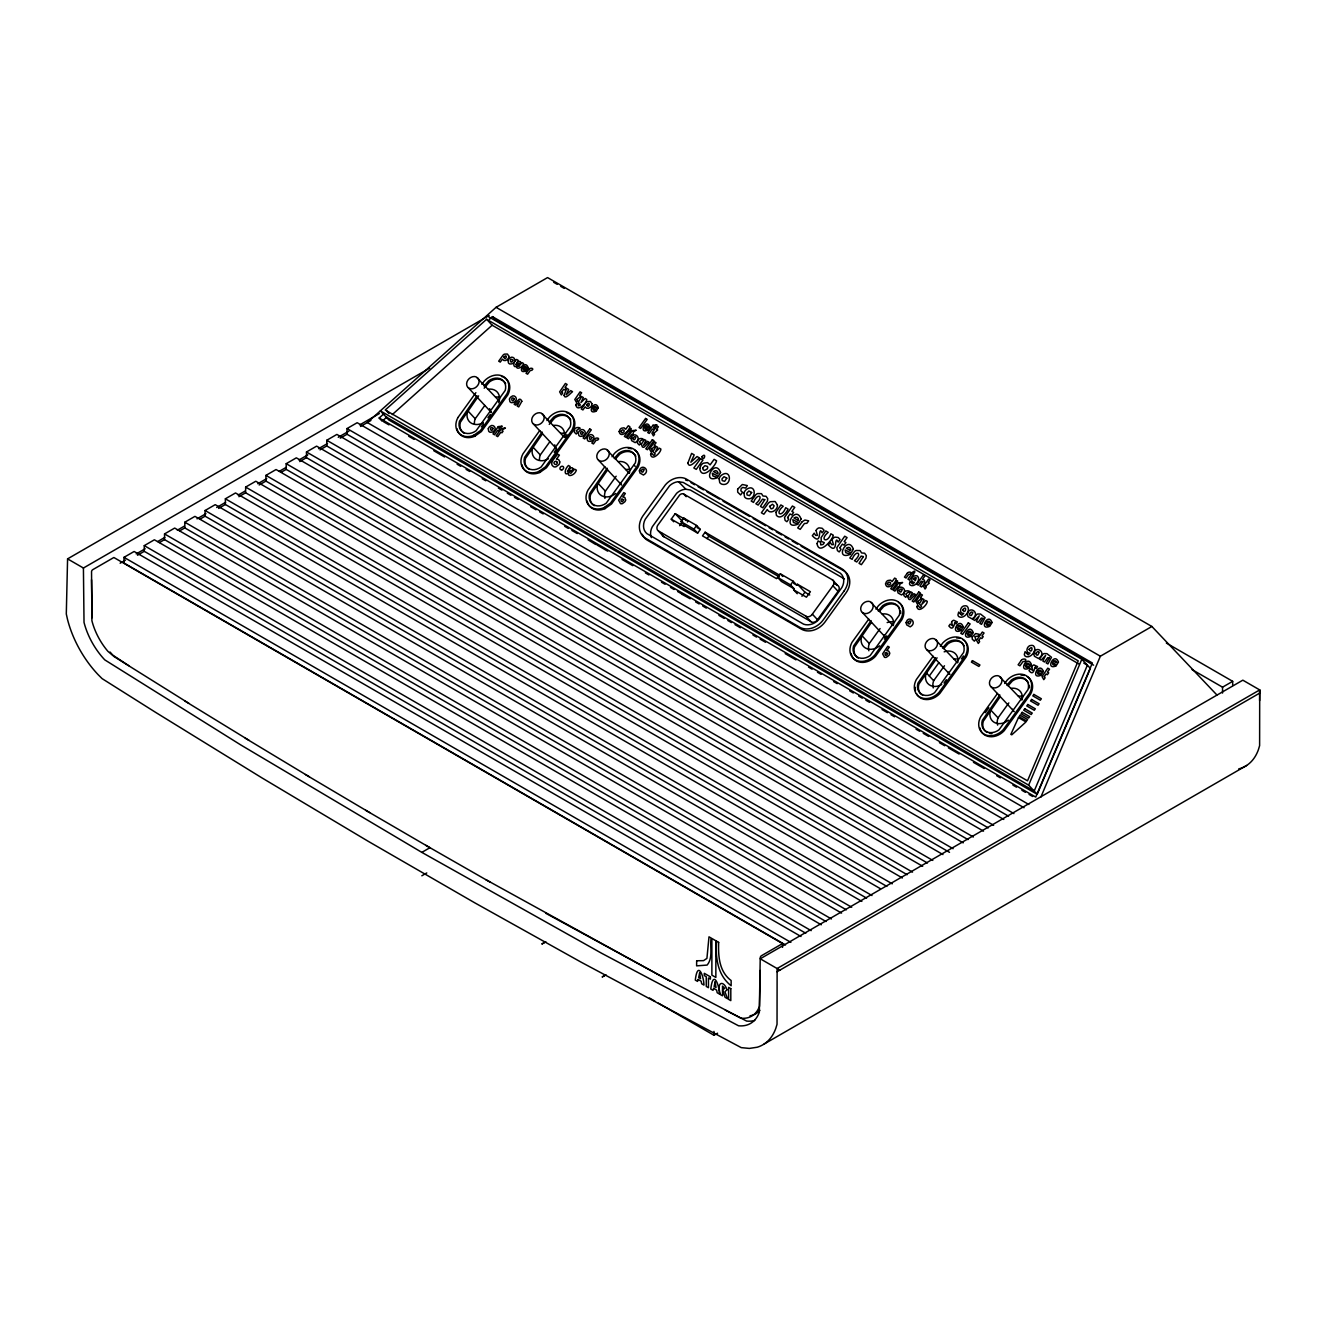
<?xml version="1.0" encoding="UTF-8"?>
<svg xmlns="http://www.w3.org/2000/svg" width="1326" height="1326" viewBox="0 0 1326 1326"><rect width="100%" height="100%" fill="white"/><g stroke="black" fill="none" stroke-linecap="round" stroke-linejoin="round"><path stroke-width="1.5" d="M1259.617 700.642L1259.7 689.918L1242.827 680.172L760.246 958.781L779.887 970.135M760.229 970.483L759.533 1006.169A46.46 26.818 60 0 1 741.019 1018.202L725.239 1010.08M489.161 315.472L67.576 558.876L66.3 613.971L67.51 619.408A76.875 44.388 60 0 0 98.141 674.669L102.102 678.63L155.341 712.195L261.835 777.815L368.379 841.397L474.94 902.923L581.484 962.361L741.217 1047.623L749.356 1048.418L757.146 1047.242A76.875 44.388 60 0 0 775.809 1028.346L777.036 1024.285L777.119 968.527L1259.7 689.918L1259.617 745.66L1258.391 749.72A76.875 44.388 60 0 1 1239.727 768.632L1238.782 768.831M1259.7 689.918L1259.617 693.15L777.036 971.776M625.607 499.985L624.944 497.731A3.845 3.083 -43 0 0 622.806 496.985L625.342 493.487L623.784 492.592L618.629 500.184L620.518 503.631A3.497 2.818 -43 0 0 622.491 503.582L624.894 501.725A3.481 2.801 -43 0 0 625.607 499.985M614.22 458.465L618.761 453.277A12.68 10.194 -43 0 1 631.607 451.752A12.68 10.194 -43 0 1 635.353 462.857L606.247 503.167A12.68 10.194 -43 0 1 593.402 504.692A12.68 10.194 -43 0 1 589.656 493.587L607.175 468.227M1081.834 659.254L1090.386 668.403L1037.197 794.307L1028.645 785.158L1081.834 659.254L486.741 315.671M1040.827 797.175L1100.365 656.221L1151.88 626.485L1216.887 694.957M832.894 585.777L833.408 584.965A4.691 3.763 -43 0 0 832.894 580.125L683.338 493.836A3.845 3.1 -43 0 0 679.674 494.963L657.563 525.527A5.287 4.26 -43 0 0 658.127 530.814L806.589 616.54A4.74 3.812 -43 0 0 811.777 614.949L832.894 585.777L838.082 591.346L816.949 620.502A4.74 3.812 -43 0 1 811.777 622.093L663.315 536.367A5.287 4.26 -43 0 1 662.105 533.433M838.082 591.346L838.596 590.518A4.691 3.763 -43 0 0 838.082 585.694L833.855 583.158M457.901 417.591L475.885 392.678M481.868 384.374L484.272 381.043A16.127 12.962 -43 0 1 503.449 376.584A16.127 12.962 -43 0 1 506.797 394.054L480.426 430.602L473.813 435.276A16.111 12.962 -43 0 1 458.68 432.972A16.111 12.962 -43 0 1 457.901 417.591M477.029 395.828L459.509 421.187A12.68 10.194 -43 0 0 463.255 432.293A12.68 10.194 -43 0 0 476.1 430.768L505.189 390.457A12.68 10.194 -43 0 0 501.46 379.352A12.68 10.194 -43 0 0 488.598 380.877L484.073 386.065M478.62 395.894L460.437 422.182A12.68 10.194 -43 0 0 464.133 433.254M484.172 388.186L489.526 381.855A12.68 10.194 -43 0 1 505.654 383.811M474.393 423.674A13.161 10.575 -43 0 1 475.222 418.751L484.802 405.458M481.321 426.889L483.426 423.972M487.935 417.74L490.322 414.408M539.765 430.536L522.974 453.79A16.111 12.962 -43 0 0 523.753 469.172A16.111 12.962 -43 0 0 538.886 471.476L545.516 466.802L571.887 430.254A16.127 12.962 -43 0 0 568.523 412.784A16.127 12.962 -43 0 0 549.345 417.242L546.942 420.574M542.102 432.027L524.582 457.387A12.68 10.194 -43 0 0 528.328 468.492A12.68 10.194 -43 0 0 541.174 466.967L570.279 426.657A12.68 10.194 -43 0 0 566.534 415.552A12.68 10.194 -43 0 0 553.688 417.077L549.146 422.265M542.5 433.751L525.51 458.382A12.68 10.194 -43 0 0 529.207 469.454M549.246 424.386L554.6 418.071A12.68 10.194 -43 0 1 570.727 420.01M539.467 459.873A13.161 10.575 -43 0 1 540.295 454.951L549.876 441.674M554.202 452.282L556.605 448.95M564.843 437.53L566.964 434.613M604.838 466.735L588.048 489.99A16.111 12.962 -43 0 0 588.827 505.372A16.111 12.962 -43 0 0 603.96 507.676L610.59 503.002L636.961 466.454A16.127 12.962 -43 0 0 633.596 449A16.127 12.962 -43 0 0 614.419 453.459L612.032 456.774M607.573 469.951L590.584 494.581A12.68 10.194 -43 0 0 594.28 505.67M615.38 459.127L619.673 454.271A12.68 10.194 -43 0 1 635.8 456.21M604.921 498.394A13.161 10.575 -43 0 1 605.369 491.15L616.159 476.216M673.707 521.781L671.254 519.146L675.199 513.659L686.47 520.173M681.1 521.698L683.735 518.052L696.614 525.477L700.294 529.439L697.658 533.102L684.78 525.66L681.1 521.698L693.962 529.14L697.658 533.102M679.625 525.693L682.592 521.582L675.199 513.659M684.78 525.66L684.133 526.571L671.254 519.146M687.432 522.013L688.078 521.101M693.962 529.14L696.614 525.477M779.158 574.97L705.134 532.223L702.498 535.886L776.522 578.633L780.301 573.81L793.18 581.236L796.86 585.197L797.523 584.285L810.401 591.711L806.44 597.197L793.578 589.755L794.224 588.843L790.545 584.899L777.666 577.456L781.362 581.418L794.224 588.843M707.056 538.621L708.813 536.185L705.134 532.223M790.545 584.899L793.18 581.236M801.948 596.302L804.915 592.192L797.523 584.285M868.762 619.109L851.972 642.364A16.127 12.962 -43 0 0 855.336 659.834A16.127 12.962 -43 0 0 874.514 655.375L900.884 618.844A16.127 12.962 -43 0 0 897.52 601.374A16.127 12.962 -43 0 0 878.342 605.833L875.956 609.148M871.099 620.618L853.579 645.977A12.68 10.194 -43 0 0 857.325 657.066A12.68 10.194 -43 0 0 870.171 655.558L899.277 615.231A12.68 10.194 -43 0 0 895.531 604.126A12.68 10.194 -43 0 0 882.685 605.65L878.143 610.855M871.497 622.325L854.508 646.955A12.68 10.194 -43 0 0 858.204 658.044M879.304 611.501L883.613 606.645A12.68 10.194 -43 0 1 899.741 608.584M868.862 650.768A13.161 10.575 -43 0 1 869.292 643.541L880.083 628.59M884.409 639.198L886.812 635.867M933.139 656.287L916.349 679.542A16.127 12.962 -43 0 0 919.714 696.995A16.127 12.962 -43 0 0 938.891 692.537L965.262 656.005A16.127 12.962 -43 0 0 961.897 638.535A16.127 12.962 -43 0 0 942.72 642.994L940.333 646.326M935.476 657.779L917.957 683.139A12.68 10.194 -43 0 0 921.703 694.244A12.68 10.194 -43 0 0 934.548 692.719L963.654 652.409A12.68 10.194 -43 0 0 959.908 641.303A12.68 10.194 -43 0 0 947.062 642.828L942.521 648.016M937.068 657.829L918.885 684.133A12.68 10.194 -43 0 0 922.581 695.205M943.681 648.679L947.991 643.806A12.68 10.194 -43 0 1 964.118 645.762M929.294 675.995L938.874 662.718M933.239 687.945A13.161 10.575 -43 0 1 933.67 680.702L944.46 665.751M943.996 683.006L946.383 679.691M961.383 658.889L963.505 655.972M997.517 693.448L980.743 716.703A16.127 12.962 -43 0 0 984.091 734.173A16.127 12.962 -43 0 0 1003.268 729.714L1029.639 693.166A16.127 12.962 -43 0 0 1026.291 675.713A16.127 12.962 -43 0 0 1007.114 680.172L1004.71 683.487M985.251 712.708L988.848 707.736M999.854 694.94L982.334 720.316A12.68 10.194 -43 0 0 986.08 731.405A12.68 10.194 -43 0 0 998.942 729.88L1028.031 689.57A12.68 10.194 -43 0 0 1024.285 678.464A12.68 10.194 -43 0 0 1011.44 679.989L1006.898 685.194M1000.252 696.664L983.262 721.294A12.68 10.194 -43 0 0 986.958 732.383M1008.058 685.84L1012.368 680.984A12.68 10.194 -43 0 1 1028.495 682.923M997.616 725.107A13.161 10.575 -43 0 1 998.047 717.863L1008.837 702.929M1151.88 626.485L547.572 277.582L496.073 307.317L367.302 422.546L1028.827 804.484M486.609 319.284L385.236 409.999L1027.517 780.832L1078.22 660.845L486.609 319.284L492.145 325.218L1078.867 663.961M386.761 417.11L382.17 421.22L379.17 418.005L383.761 413.894M489.393 319.367L492.46 316.632L1092.375 663L1035.739 797.075L379.17 418.005M392.314 414.557L492.145 325.218M457.006 428.646A16.111 12.962 -43 0 0 474.725 436.271L481.355 431.58L507.725 395.049A16.127 12.962 -43 0 0 501.443 376.402M522.079 464.846A16.111 12.962 -43 0 0 539.798 472.47L546.428 467.78L572.799 431.248A16.127 12.962 -43 0 0 566.517 412.601M587.169 501.046A16.111 12.962 -43 0 0 604.888 508.67L611.501 503.996L637.872 467.448A16.127 12.962 -43 0 0 634.574 450.011M67.576 558.876L83.422 568.025L429.657 368.131M785.506 944.957L123.981 563.036L123.981 557.334L134.125 551.483L801.02 936.504M805.777 933.239L144.269 551.318L144.269 545.632L154.396 539.781L821.291 924.802M826.048 921.537L164.54 539.616L164.54 533.93L174.684 528.063L841.579 913.1M846.336 909.835L184.811 527.914L184.811 522.212L194.955 516.361L861.85 901.398M866.607 898.116L205.099 516.195L205.099 510.51L215.226 504.659L880.331 888.652M886.879 886.414L225.37 504.493L225.37 498.808L235.514 492.957L902.393 877.978M907.166 874.712L245.641 492.791L245.641 487.09L255.785 481.239L922.681 866.276M927.438 863.011L265.929 481.089L265.929 475.388L276.057 469.537L942.952 854.557M949.515 852.336L286.201 469.371L286.201 463.686L296.344 457.835L963.223 842.855M967.997 839.59L306.472 457.669L306.472 451.984L316.616 446.133L983.511 831.153M988.268 827.888L326.76 445.967L326.76 440.265L336.887 434.414L1003.782 819.451M1008.539 816.17L347.031 434.248L347.031 428.563L357.175 422.712L1024.053 807.733M120.136 563.219L125.506 560.119M136.23 553.937L145.164 548.765M157.678 541.538L164.822 537.411M177.336 530.185L184.496 526.057M197.01 518.831L205.944 513.676M216.668 507.477L225.619 502.322M238.133 495.095L245.277 490.968M257.791 483.741L266.725 478.587M279.239 471.36L286.399 467.233M298.914 460.006L307.847 454.851M318.571 448.652L327.522 443.497M338.246 437.298L348.97 431.099M359.694 424.917L379.369 413.563M137.506 555.229L144.269 551.318M159.468 542.549L164.54 539.616M179.756 530.831L184.811 527.914M200.027 519.129L205.099 516.195M218.608 508.405L225.37 504.493M238.895 496.686L245.641 492.791M259.167 484.985L265.929 481.089M281.129 472.305L286.201 469.371M299.726 461.564L306.472 457.669M319.997 449.862L326.76 445.967M340.268 438.16L347.031 434.248M360.556 426.458L370.899 420.475M83.422 568.025L84.019 622.375A52.211 30.133 60 0 0 104.804 659.9L241.05 745.113L421.834 852.386L429.939 847.695L365.661 810.269M421.834 875.79L426.773 872.939M1192.057 669.597L1222.539 687.183L1232.683 681.332L1232.683 685.426M782.539 947.361L782.539 943.565L761.422 955.748A1.691 0.978 -60 0 0 760.229 957.82L759.317 1012.252A52.211 30.133 60 0 1 738.516 1025.777L601.59 953.245L421.834 852.386M658.458 1003.202L713.968 1035.258L717.565 1033.186M763.991 1044.109L1246.589 765.5M678.547 481.736L683.271 482.465L840.402 573.263A13.807 11.105 -43 0 1 841.894 587.517L818.788 619.54A13.857 11.138 -43 0 1 803.639 624.181L646.79 533.582A14.42 11.586 -43 0 1 645.281 519.212L669.58 485.78A12.978 10.442 -43 0 1 677.188 481.868L678.547 481.736L685.84 489.228L690.299 490.007L844.364 578.882M685.84 489.228L684.233 489.41A12.978 10.442 -43 0 0 676.608 493.322L652.309 526.754A14.42 11.586 -43 0 0 651.348 537.61M669.597 980.875L485.78 879.619M545.666 913.216L665.403 978.455L746.621 1021.086A52.211 30.133 60 0 0 754.743 1020.423M629.237 473.266L606.247 449.265A6.829 5.486 -43 0 0 598.142 452.348A6.829 5.486 -43 0 0 598.507 460.188L621.579 484.935A6.829 5.486 -43 0 1 620.021 482.531M564.163 437.066L541.174 413.066A6.829 5.486 -43 0 0 533.069 416.149A6.829 5.486 -43 0 0 533.417 423.988L556.489 448.718A6.829 5.486 -43 0 1 554.765 444.807M499.09 400.866L476.1 376.866A6.829 5.486 -43 0 0 467.995 379.949A6.829 5.486 -43 0 0 468.343 387.789L491.416 412.519A6.829 5.486 -43 0 1 489.692 408.607M893.16 625.64L870.171 601.639A6.829 5.486 -43 0 0 862.066 604.722A6.829 5.486 -43 0 0 862.43 612.562L885.503 637.309A6.829 5.486 -43 0 1 883.945 634.905M957.538 662.818L934.548 638.817A6.829 5.486 -43 0 0 926.443 641.9A6.829 5.486 -43 0 0 926.808 649.723L949.88 674.47A6.829 5.486 -43 0 1 948.322 672.067M1021.915 699.979L998.942 675.978A6.829 5.486 -43 0 0 990.82 679.061A6.829 5.486 -43 0 0 991.185 686.901L1014.257 711.648M598.507 460.188L599.766 460.901A6.829 5.486 -43 0 0 607.872 457.818A6.829 5.486 -43 0 0 607.523 449.978M533.417 423.988L534.693 424.701A6.829 5.486 -43 0 0 542.798 421.618A6.829 5.486 -43 0 0 542.45 413.778M468.343 387.789L469.619 388.501A6.829 5.486 -43 0 0 477.725 385.418A6.829 5.486 -43 0 0 477.377 377.579M862.43 612.562L863.69 613.275A6.829 5.486 -43 0 0 871.795 610.192A6.829 5.486 -43 0 0 871.447 602.352M926.808 649.723L928.067 650.453A6.829 5.486 -43 0 0 936.173 647.37A6.829 5.486 -43 0 0 935.825 639.53M991.185 686.901L992.445 687.614A6.829 5.486 -43 0 0 1000.566 684.531A6.829 5.486 -43 0 0 1000.202 676.691M425.878 845.358L489.874 881.972M553.688 282.289L557.202 284.328M560.732 286.366L564.246 288.388M1166.35 643.044L1232.683 681.332M496.073 307.317L1100.365 656.221M1093.585 665.171L495.46 319.848L492.46 316.632M1083.79 663.116L1087.386 665.188L1034.181 791.092L385.899 416.812M691.028 482.681L694.575 484.736M698.122 486.775L703.46 489.858M707.007 491.896L719.438 499.073M722.985 501.129L749.621 516.477M753.168 518.532L765.599 525.709M769.146 527.748L772.71 529.803M776.257 531.842L781.578 534.925M785.141 536.964L788.688 539.019M792.235 541.058L797.556 544.141M801.119 546.179L843.734 570.76A18.365 14.768 -43 0 1 846.054 592.821L824.954 622.043A18.415 14.818 -43 0 1 801.534 629.237L647.022 540.03A18.978 15.266 -43 0 1 642.232 534.245M697.078 527.582L700.294 529.439M793.644 583.341L796.86 585.197M708.813 536.185L779.323 576.893M804.915 592.192L809.738 594.993M1028.645 785.158L380.363 410.878L388.899 420.027L1037.197 794.307M383.612 421.784L388.999 424.884M408.723 436.271L414.093 439.37M433.817 450.757L444.575 456.973M457.122 464.216L460.702 466.288M466.089 469.387L469.669 471.459M482.216 478.719L485.813 480.774M498.361 488.034L501.941 490.09M507.328 493.206L510.908 495.278M514.488 497.349L518.085 499.405M530.632 506.665L536.002 509.764M539.599 511.836L543.179 513.908M564.694 526.323L568.274 528.394M571.871 530.466L577.241 533.566M587.998 539.781L595.639 544.472M596.965 544.953L607.722 551.168M622.06 559.456L632.817 565.655M645.364 572.898L648.961 574.97M661.508 582.213L665.088 584.285M670.475 587.401L674.056 589.473M677.636 591.529L681.232 593.6M681.746 594.181L690.2 598.788M695.57 601.888L699.15 603.96M702.747 606.032L706.327 608.104M718.874 615.347L724.261 618.446M727.841 620.518L731.422 622.59M735.018 624.662L740.389 627.762M752.936 635.005L756.533 637.077M760.113 639.149L765.5 642.248M785.207 653.635L795.965 659.851M808.529 667.094L812.109 669.166M817.479 672.265L821.076 674.337M833.623 681.581L837.203 683.652M849.751 690.912L853.347 692.968M858.718 696.084L862.298 698.156M865.895 700.227L869.475 702.283M882.022 709.543L887.409 712.642M890.989 714.714L894.569 716.786M916.084 729.201L919.68 731.272M923.261 733.344L928.648 736.444M939.405 742.659L944.775 745.759M948.355 747.831L959.112 754.046M973.466 762.334L984.223 768.533M996.771 775.776L1000.351 777.848M1012.898 785.091L1016.495 787.163M1021.865 790.279L1025.462 792.351M1029.042 794.407L1032.622 796.478M347.031 428.563L1013.926 813.584M326.76 440.265L993.638 825.302M306.472 451.984L973.367 837.004M286.201 463.686L953.096 848.706M265.929 475.388L932.808 860.425M245.641 487.09L912.537 872.127M225.37 498.808L892.265 883.829M205.099 510.51L871.994 895.531M184.811 522.212L851.706 907.249M164.54 533.93L831.435 918.951M144.269 545.632L811.164 930.653M123.981 557.334L790.876 942.372M782.539 943.565L113.854 557.5L92.737 569.683A1.691 0.978 -60 0 0 91.544 571.755L91.908 620.734A46.46 26.818 60 0 0 107.887 651.315L114.152 656.635L188.938 703.377M649.491 998.03L654.862 1001.13M305.428 774.533L369.672 812.589M245.227 738.151L309.422 776.837M185.027 701.122L249.172 740.422M128.721 665.685L112.925 655.226A52.211 30.133 60 0 1 110.091 652.06M998.047 717.863L990.671 709.957A13.161 10.575 -43 0 0 994.251 722.372A13.161 10.575 -43 0 0 1008.373 720.167M933.67 680.702L926.294 672.779A13.161 10.575 -43 0 0 928.929 684.581A13.161 10.575 -43 0 0 941.742 684.564M832.247 579.661L837.435 585.23M869.292 643.541L861.9 635.618A13.161 10.575 -43 0 0 865.48 648.033A13.161 10.575 -43 0 0 879.619 645.845M780.301 573.81L782.754 576.445M793.578 589.755L797.257 593.716M812.39 614.203L817.562 619.756M805.86 616.192L811.048 621.761M683.586 493.918L686.188 496.703M683.735 518.052L686.188 520.687M634.292 465.227L635.187 466.437M658.641 531.212L663.829 536.765M605.369 491.15L597.976 483.244A13.161 10.575 -43 0 0 603.661 496.537L605.999 496.935A13.161 10.575 -43 0 0 615.678 493.454M604.507 507.427L605.435 508.422M603.96 507.676L604.888 508.67M540.295 454.951L532.903 447.044A13.161 10.575 -43 0 0 538.588 460.337L540.925 460.735A13.161 10.575 -43 0 0 548.367 458.829M539.433 471.227L540.362 472.222M538.886 471.476L539.798 472.47M475.222 418.751L467.829 410.828A13.161 10.575 -43 0 0 473.515 424.138L475.852 424.519A13.161 10.575 -43 0 0 483.294 422.613M474.36 435.027L475.288 436.022M473.813 435.276L474.725 436.254M386.744 410.894L388.916 413.53M92.124 617.701L91.527 579.727M1222.539 687.183L1222.539 693.067M713.968 1031.413L713.968 1035.258M685.559 479.995A17.536 14.105 -43 0 1 687.481 480.642M759.897 1010.329A46.46 26.818 60 0 1 750.019 1015.766M618.364 461.63A13.161 10.575 -43 0 1 629.535 472.719M625.739 469.553A13.161 10.575 -43 0 1 630.579 469.802M628.309 448.403A16.127 12.962 -43 0 1 631.59 448.801M898.481 602.369A16.127 12.962 -43 0 1 901.813 619.822L875.442 656.37A16.127 12.962 -43 0 1 860.789 662.304A16.127 12.962 -43 0 1 851.093 653.42M944.162 651.828A13.161 10.575 -43 0 1 957.836 662.254M882.287 614.004A13.161 10.575 -43 0 1 893.459 625.093M900.52 610.938A12.68 10.194 -43 0 1 900.685 613.54M887.16 622.574A13.161 10.575 -43 0 1 894.503 622.176M916.465 693.581A16.127 12.962 -43 0 0 939.819 693.531L966.19 657A16.127 12.962 -43 0 0 962.875 639.563M915.47 690.597A16.127 12.962 -43 0 1 915.272 687.299M956.61 637.955A16.127 12.962 -43 0 1 959.908 638.353M954.057 659.088A13.161 10.575 -43 0 1 956.527 658.956M979.848 727.759A16.127 12.962 -43 0 0 989.544 736.643A16.127 12.962 -43 0 0 1004.196 730.709L1030.567 694.161A16.127 12.962 -43 0 0 1027.252 676.724M1021.003 675.116A16.127 12.962 -43 0 1 1024.285 675.514M1029.291 685.277A12.68 10.194 -43 0 1 1029.44 687.862M1011.042 688.343A13.161 10.575 -43 0 1 1022.23 699.432M991.898 733.643A12.68 10.194 -43 0 1 989.312 733.328M1018.434 696.266A13.161 10.575 -43 0 1 1023.258 696.515M1013.296 710.587A6.829 5.486 -43 0 1 1012.699 709.244M553.29 425.431A13.161 10.575 -43 0 1 564.462 436.519M560.666 433.353A13.161 10.575 -43 0 1 565.506 433.602M495.592 397.137A13.161 10.575 -43 0 1 500.416 397.402M488.217 389.231A13.161 10.575 -43 0 1 498.725 402.789M619.159 431.53C620.27 439.072 629.867 430.386 629.817 426.64L628.275 425.762L625.739 429.259L624.098 427.817L621.496 428.215A3.464 2.785 -43 0 0 619.971 429.525L619.159 431.53M699.747 468.443C701.636 481.288 716.123 465.509 716.537 460.735L714.117 459.343L710.123 464.862L707.52 462.592L703.426 463.205A5.453 4.392 -43 0 0 701.04 465.277L699.747 468.443M885.536 583.838C886.646 591.379 896.243 582.694 896.194 578.948L894.669 578.07L892.133 581.567L890.475 580.125L887.873 580.523A3.464 2.785 -43 0 0 886.365 581.832L885.536 583.838M561.893 391.866L562.672 393.126L561.362 394.933L559.638 391.833L565.39 383.479L567.114 384.474L565.009 387.407L566.268 388.137L564.942 389.977L563.666 389.247L561.893 391.866M576.876 399.524L577.589 400.667L576.396 402.325L574.821 399.491L580.059 391.866L581.65 392.778L579.711 395.446L580.871 396.126L576.876 399.524M651.497 449.166L652.193 450.243L651.049 451.835L649.541 449.133L654.547 441.856L656.055 442.735L654.215 445.271L655.309 445.917L651.497 449.166M653.884 433.221L654.563 434.298L653.42 435.889L651.911 433.171L656.917 425.911L658.425 426.773L656.585 429.326L657.696 429.955L653.884 433.221M787.594 517.521L788.688 519.228L786.882 521.715L785.125 520.422L784.511 517.455L792.401 506.018L794.771 507.377L791.871 511.388L793.611 512.4L791.788 514.936L790.047 513.924L787.594 517.521M839.922 547.721L840.999 549.428L839.209 551.931L837.435 550.621L836.822 547.655L844.712 536.218L847.082 537.594L844.198 541.588L845.938 542.599L844.098 545.135L842.358 544.124L839.922 547.721M917.874 601.474L918.57 602.551L917.426 604.142L915.918 601.44L920.924 594.164L922.432 595.043L920.592 597.578L921.703 598.225L917.874 601.474M925.498 586.357L926.194 587.451L925.051 589.026L923.542 586.324L928.548 579.064L930.056 579.926L928.217 582.479L929.311 583.109L925.498 586.357M978.82 640.408L979.616 641.668L978.306 643.475L976.566 640.359L982.334 632.021L984.058 633.016L981.953 635.933L983.212 636.679L981.886 638.519L980.61 637.789L978.82 640.408M1044.291 676.591L1045.087 677.835L1043.777 679.658L1042.037 676.542L1047.789 668.188L1049.529 669.182L1047.424 672.116L1048.684 672.846L1047.358 674.702L1046.081 673.956L1044.291 676.591M575.915 405.027C577.125 412.668 587.02 402.905 586.705 399.408L585.114 398.48L580.97 402.54L583.341 397.551L581.716 396.607L578.335 402.076L580.39 405.027L578.401 405.905L578.235 404.148L576.628 403.22L575.915 405.027M650.585 454.42C651.746 461.697 661.177 452.381 660.878 449.05L659.354 448.171L655.409 452.033L657.663 447.276L656.121 446.381L652.889 451.586L655.21 453.84C652.956 458.63 651.729 449.746 650.585 454.42M817.048 543.61C818.971 556.124 833.242 539.052 833.258 535.174L830.855 533.781C827.639 543.859 818.921 539.914 828.22 532.372L825.766 530.964L821.142 537.494L821.225 541.306L824.341 542.699L823.032 544.456L820.777 544.936L820.545 542.284L818.125 540.892L817.048 543.61M916.962 606.728C918.122 614.004 927.57 604.689 927.255 601.358L925.73 600.479L921.802 604.341L924.056 599.584L922.498 598.689L919.283 603.894L921.603 606.148C919.332 610.938 918.106 602.054 916.962 606.728M508.852 356.213C509.333 359.429 504.129 362.578 502.405 359.131L500.267 362.097L498.692 361.186L502.786 355.501A3.365 2.702 -43 0 1 504.427 354.141L507.427 354.025L508.852 356.213M591.926 403.767C592.44 407.132 586.97 410.447 585.164 406.833L582.926 409.949L581.269 408.988L585.578 403.021A3.53 2.834 -43 0 1 587.285 401.596L590.435 401.48L591.926 403.767M696.664 960.77L696.614 965.858L707.123 965.079C713.272 957.803 709.791 946.698 711.101 938.029L708.996 936.819L706.924 958.383L703.576 960.637L696.664 960.77M777.401 504.941C778.163 509.996 769.975 514.969 767.257 509.549L763.875 514.223L761.389 512.781L767.853 503.83A5.304 4.26 -43 0 1 770.439 501.692L775.146 501.51L777.401 504.941M493.173 428.397C490.819 434.464 488.797 424.701 493.173 428.397M512.93 360.108C510.576 366.191 508.554 356.429 512.93 360.108M514.355 398.778C512.002 404.844 509.98 395.082 514.355 398.778M583.258 432.475C580.887 438.541 578.882 428.795 583.258 432.475M591.976 437.514C589.622 443.58 587.6 433.834 591.976 437.514M726.797 478.156L724.676 481.305L722.272 480.642L721.941 478.918L724.046 476.68L726.797 478.156M751.643 492.493L749.505 495.642L747.102 494.996L746.77 493.255L748.875 491.018L751.643 492.493M521.847 401.281L518.731 406.9L517.239 406.038L519.543 401.115L515.599 405.093L514.14 404.248L519.179 399.259A3.166 2.553 -43 0 1 520.77 399.557L521.847 401.281M641.32 444.243L642.397 446.945A2.983 2.403 -43 0 0 643.939 447.227L649.044 442.221L647.519 441.343L643.491 445.304L645.928 440.431L644.453 439.569L641.32 444.243M775.942 512.267L776.456 515.466C780.832 520.19 786.467 512.681 788.092 509.101L785.688 507.709C781.859 517.985 774.202 513.908 783.202 506.267L780.865 504.924L775.942 512.267M907.713 596.551L908.791 599.253A2.983 2.403 -43 0 0 910.332 599.534L915.421 594.529L913.896 593.65L909.868 597.612L912.321 592.739L910.829 591.877L907.713 596.551M621.148 431.116L621.115 431.712A1.856 1.492 -43 0 0 622.275 432.79L623.833 431.911A1.674 1.359 -43 0 0 624.016 430.237L622.458 429.79L621.148 431.116M702.879 467.78L702.846 468.708A2.917 2.354 -43 0 0 704.653 470.399L707.123 469.023A2.652 2.138 -43 0 0 707.404 466.387L704.935 465.691L702.879 467.78M887.525 583.423L887.508 584.02A1.856 1.492 -43 0 0 888.652 585.097L890.227 584.219A1.674 1.359 -43 0 0 890.409 582.545L888.834 582.097L887.525 583.423M559.738 461.896L559.721 462.608A3.995 3.216 -43 0 1 558.892 464.614L556.124 466.735A4.028 3.232 -43 0 1 553.854 466.802C547.92 463.586 555.876 457.155 557.616 454.105L559.406 455.133L556.489 459.177A4.426 3.547 -43 0 1 558.959 460.023L559.738 461.896M889.613 653.038L889.58 653.668A3.481 2.801 -43 0 1 888.868 655.392L886.464 657.248A3.497 2.818 -43 0 1 884.492 657.298L882.619 653.867L887.757 646.259L889.315 647.154L886.779 650.668A3.845 3.083 -43 0 1 888.934 651.414L889.613 653.038M764.754 499.687L760.444 506.399L762.781 507.759L767.406 501.211L767.721 498.642L766.047 496.272L762.98 496.023L761.489 493.653L757.577 493.57A3.862 3.116 -43 0 0 755.422 495.244L751.212 501.062L753.549 502.421C757.378 492.128 764.754 496.106 755.853 503.747L758.157 505.073L762.533 499.156L764.754 499.687M863.342 556.605L859.049 563.335L861.386 564.677L865.994 558.147L866.309 555.577L864.635 553.207L861.585 552.959L860.093 550.572L856.182 550.489A3.862 3.116 -43 0 0 854.01 552.163L849.817 557.997L852.154 559.34C855.966 549.047 863.359 553.041 854.441 560.666L856.745 561.992L861.138 556.091L863.342 556.605M982.931 618.463L979.798 623.353L981.505 624.347L985.102 617.701L980.56 614.054L977.693 613.988A2.818 2.271 -43 0 0 976.118 615.214L973.052 619.457L974.759 620.452L979.251 615.828L976.433 621.413L978.124 622.391L981.323 618.065L982.931 618.463M1049.33 658.044L1046.197 662.95L1047.905 663.928L1051.501 657.298L1046.943 653.652L1044.092 653.585A2.818 2.271 -43 0 0 1042.518 654.812L1039.451 659.055L1041.159 660.05L1045.65 655.425L1042.833 661.011L1044.507 661.989L1047.722 657.663L1049.33 658.044M631.077 438.458L631.673 440.696L635.154 442.635C643.127 438.127 633.032 430.204 631.077 438.458M639.397 470.846L639.994 473.084L643.475 475.006C651.447 470.498 641.336 462.592 639.397 470.846M897.47 590.766L898.067 593.004L901.547 594.943C909.52 590.435 899.409 582.512 897.47 590.766M906.122 622.69L906.719 624.927L910.2 626.85C918.172 622.342 908.061 614.435 906.122 622.69M967.334 614.071L968.03 616.656L972.024 618.877C981.19 613.689 969.571 604.59 967.334 614.071M1033.733 653.668L1034.413 656.254L1038.424 658.458C1047.573 653.287 1035.971 644.187 1033.733 653.668M913.664 579.147L915.354 580.689L916.233 577.871A1.691 1.359 -43 0 0 914.426 578.053L913.664 579.147M962.709 609.728C965.345 615.712 967.665 603.943 962.709 609.728M1029.109 649.309C1031.744 655.309 1034.065 643.524 1029.109 649.309M911.492 582.595L912.835 583.97L914.476 582.396C909.868 582.562 911.741 575.484 915.553 575.733A3.746 3.017 -43 0 1 917.41 576.097C921.371 579.528 914.608 587.899 910.316 585.164A3.796 3.05 -43 0 1 909.503 583.606L910.15 581.153L911.492 582.595M960.223 613.689L961.764 615.281L963.654 613.474C958.35 613.656 960.505 605.518 964.88 605.816A4.309 3.464 -43 0 1 967.019 606.214C971.577 610.175 963.803 619.789 958.88 616.64A4.359 3.497 -43 0 1 957.936 614.85L958.681 612.032L960.223 613.689M1026.622 653.287L1028.147 654.878L1030.053 653.055C1024.749 653.237 1026.904 645.116 1031.28 645.414A4.309 3.464 -43 0 1 1033.418 645.812C1037.976 649.757 1030.203 659.387 1025.28 656.237A4.359 3.497 -43 0 1 1024.335 654.447L1025.081 651.63L1026.622 653.287M528.129 367.584L526.704 369.987L522.908 368.064L523.306 369.805L526.306 370.816C516.029 375.291 524.698 358.119 528.129 367.584M598.308 407.695L596.799 410.231L592.838 408.209L593.236 410.032L596.385 411.093C585.611 415.784 594.694 397.783 598.308 407.695M649.856 426.889L648.431 429.293L644.635 427.37L645.033 429.11L648.033 430.121C637.756 434.58 646.408 417.425 649.856 426.889M720.548 472.504L718.294 476.299L712.327 473.249L712.94 476.001L717.664 477.592C700.609 484.603 714.996 457.188 720.548 472.504M801.053 518.98L798.799 522.775L792.832 519.726L793.445 522.477L798.186 524.068C781.113 531.08 795.501 503.681 801.053 518.98M853.364 549.179L851.126 552.975L845.159 549.942L845.773 552.677L850.496 554.268C833.424 561.296 847.811 533.881 853.364 549.179M963.173 626.767L961.532 629.535L957.173 627.314L957.621 629.32L961.068 630.48C949.25 635.618 959.212 615.894 963.173 626.767M973.201 632.568L971.56 635.336L967.201 633.115L967.648 635.121L971.113 636.281C959.295 641.419 969.256 621.679 973.201 632.568M992.047 622.507L990.406 625.275L986.047 623.054L986.494 625.06L989.958 626.22C978.14 631.358 988.102 611.617 992.047 622.507M1031.33 664.492L1029.689 667.26L1025.33 665.039L1025.777 667.044L1029.241 668.205C1017.423 673.343 1027.385 653.619 1031.33 664.492M1043.33 671.42L1041.689 674.188L1037.33 671.984L1037.777 673.973L1041.242 675.149C1029.424 680.271 1039.385 660.547 1043.33 671.42M1058.446 662.088L1056.805 664.856L1052.446 662.652L1052.894 664.641L1056.341 665.818C1044.523 670.939 1054.485 651.215 1058.446 662.088M629.469 429.276C630.911 432.989 632.568 425.861 629.469 429.276M701.902 456.741C704.156 462.575 706.775 451.37 701.902 456.741M895.862 581.584C897.288 585.296 898.945 578.169 895.862 581.584M913.084 572.02C914.509 575.716 916.167 568.605 913.084 572.02M632.95 438.144L633.099 439.188A1.856 1.492 -43 0 0 634.64 439.668L635.883 437.265A1.774 1.425 -43 0 0 634.325 436.768L632.95 438.144M641.27 470.531L641.403 471.575A1.856 1.492 -43 0 0 642.961 472.039L644.204 469.653A1.774 1.425 -43 0 0 642.646 469.155L641.27 470.531M899.343 590.451L899.476 591.495A1.856 1.492 -43 0 0 901.034 591.976L902.277 589.573A1.774 1.425 -43 0 0 900.702 589.075L899.343 590.451M907.995 622.375L908.128 623.419A1.856 1.492 -43 0 0 909.686 623.883L910.929 621.496A1.774 1.425 -43 0 0 909.371 620.999L907.995 622.375M969.488 613.706L969.654 614.916A2.138 1.724 -43 0 0 971.428 615.463L972.853 612.695A2.039 1.641 -43 0 0 971.063 612.131L969.488 613.706M1035.888 653.304L1036.037 654.514A2.138 1.724 -43 0 0 1037.827 655.061L1039.253 652.293A2.039 1.641 -43 0 0 1037.462 651.729L1035.888 653.304M503.88 357.125C505.819 362.247 508.14 352.434 503.88 357.125M586.705 404.728C588.744 410.099 591.197 399.806 586.705 404.728M769.561 506.383L771.152 508.869L772.925 508.322L774.152 505.836L772.494 504.245L769.561 506.383M922.813 581.683L919.995 586.075L921.553 586.987C923.493 585.545 927.073 579.727 922.515 579.296L924.918 575.948L923.377 575.053L916.763 584.219L918.321 585.114L921.222 581.219L922.813 581.683M557.401 462.426C556.721 467.498 550.854 462.012 556.141 461.199L557.401 462.426M623.585 499.819C621.016 505.654 619.441 496.04 623.585 499.819M887.575 653.503C884.989 659.32 883.414 649.723 887.575 653.503M526.372 367.915L523.637 366.971L524.682 366.49A1.89 1.508 -43 0 1 526.289 367.385L526.372 367.915M596.451 408.043L593.6 407.049L594.694 406.552A1.972 1.591 -43 0 1 596.385 407.496L596.451 408.043M648.099 427.221L645.364 426.259L646.408 425.795A1.89 1.508 -43 0 1 648.016 426.69L648.099 427.221M717.78 473.017L717.681 473.946L713.471 471.526L715.112 470.78A2.967 2.387 -43 0 1 717.664 472.189L717.78 473.017M798.285 519.494L798.186 520.438L793.976 518.002L795.617 517.256A2.967 2.387 -43 0 1 798.169 518.665L798.285 519.494M850.596 549.693L850.513 550.638L846.303 548.202L847.944 547.472A2.967 2.387 -43 0 1 850.48 548.881L850.596 549.693M961.151 627.148L958.018 626.054L959.212 625.524A2.171 1.74 -43 0 1 961.068 626.552L961.151 627.148M971.179 632.933L968.046 631.856L969.24 631.309A2.171 1.74 -43 0 1 971.096 632.336L971.179 632.933M990.025 622.872L986.892 621.795L988.085 621.248A2.171 1.74 -43 0 1 989.942 622.275L990.025 622.872M1029.307 664.873L1026.175 663.779L1027.368 663.249A2.171 1.74 -43 0 1 1029.225 664.276L1029.307 664.873M1041.308 671.801L1038.175 670.707L1039.369 670.177A2.171 1.74 -43 0 1 1041.225 671.205L1041.308 671.801M1056.424 662.47L1053.275 661.376L1054.485 660.845A2.171 1.74 -43 0 1 1056.325 661.873L1056.424 662.47M520.604 362.164L518.681 366.341L522.079 362.644L523.571 363.506C522.146 369.009 512.797 370.385 518.582 363.656C514.488 370.899 511.223 363.506 516.676 359.445L518.217 360.341C512.416 371.446 518.599 358.169 520.604 362.164M572.948 468.608L570.727 473.415L574.639 469.155L576.362 470.15C574.705 476.482 563.964 478.056 570.611 470.332C565.058 478.421 562.904 470.945 568.423 465.492L570.18 466.503C563.517 479.283 570.628 464.034 572.948 468.608M726.913 989.842L724.924 991.798L727.626 998.76L725.073 997.301L722.604 990.091L724.659 988.251L722.521 986.096L722.521 995.809L720.383 994.599C715.974 980.196 724.593 981.025 726.913 989.842M488.283 428.762L488.681 431.199A4.326 3.481 -43 0 0 490.206 432.276L492.211 432.11A3.978 3.199 -43 0 0 493.968 430.917C497.316 428.265 493.04 423.342 489.974 426.392A4.21 3.398 -43 0 0 488.532 428.132L488.283 428.762M508.04 360.49L508.438 362.91A4.326 3.481 -43 0 0 509.963 364.004L511.969 363.838A3.978 3.199 -43 0 0 513.726 362.644C517.074 359.992 512.797 355.053 509.731 358.119A4.21 3.398 -43 0 0 508.289 359.86L508.04 360.49M509.466 399.143L509.864 401.579A4.326 3.481 -43 0 0 511.372 402.656L513.377 402.491A3.978 3.199 -43 0 0 515.151 401.297C518.483 398.645 514.223 393.723 511.156 396.772A4.21 3.398 -43 0 0 509.698 398.513L509.466 399.143M578.351 432.84L578.766 435.276A4.326 3.481 -43 0 0 580.274 436.353L582.28 436.188A3.978 3.199 -43 0 0 584.053 434.994C587.385 432.342 583.109 427.42 580.042 430.469A4.21 3.398 -43 0 0 578.6 432.21L578.351 432.84M587.087 437.878L587.484 440.315A4.326 3.481 -43 0 0 588.993 441.392L591.015 441.226A3.978 3.199 -43 0 0 592.772 440.033C596.12 437.381 591.844 432.458 588.777 435.508A4.21 3.398 -43 0 0 587.319 437.249L587.087 437.878M719.106 478.736L719.72 482.565A6.812 5.47 -43 0 0 722.106 484.272C732.217 486.625 731.488 468.244 721.758 475.006A6.647 5.337 -43 0 0 719.471 477.741L719.106 478.736M743.936 493.073L744.566 496.902A6.812 5.47 -43 0 0 746.952 498.609C757.047 500.963 756.317 482.581 746.588 489.344A6.647 5.337 -43 0 0 744.3 492.079L743.936 493.073M816.054 530.533L817.413 535.372L815.689 535.439L814.181 533.168L812.324 535.737C821.507 545.632 818.407 530.267 820.844 530.798L822.12 532.87L824.043 530.201L822.12 528.245L819.004 527.864A3.812 3.066 -43 0 0 816.054 530.533M832.098 539.798L833.457 544.638L831.75 544.704L830.225 542.433L828.369 545.003C837.551 554.898 834.452 539.533 836.888 540.063L838.165 542.135L840.087 539.467L838.165 537.511L835.048 537.129A3.812 3.066 -43 0 0 832.098 539.798M951.571 622.192L952.565 625.723L950.212 624.115L948.852 625.988C953.56 632.32 954.339 622.69 955.068 622.375L955.996 623.9L957.405 621.944L953.725 620.236A2.785 2.238 -43 0 0 951.571 622.192M1031.744 666.845L1032.722 670.376L1030.368 668.768L1029.009 670.641C1033.716 676.989 1034.512 667.343 1035.241 667.028L1036.17 668.553L1037.578 666.597L1033.882 664.906A2.785 2.238 -43 0 0 1031.744 666.845M574.357 430.37L574.407 432.276L576.246 434.033L577.473 432.342L576.28 430.735L578.335 429.16C583.97 428.165 574.606 425.414 574.357 430.37M637.458 441.376L637.508 443.282L639.347 445.039L640.557 443.348L639.381 441.74L641.419 440.182C647.055 439.171 637.69 436.42 637.458 441.376M737.637 489.178L737.72 492.195L740.604 494.946L742.527 492.294L740.853 490.802L741.151 488.648L742.726 487.421L745.577 488.084L747.367 485.581L742.345 484.487L737.637 489.178M903.835 593.683L903.884 595.589L905.724 597.346L906.934 595.656L905.757 594.048L907.813 592.49C913.448 591.479 904.083 588.727 903.835 593.683M972.223 636.961L972.273 639.165L974.378 641.171L975.787 639.231L974.776 636.579L978.008 636.165L979.317 634.342L975.654 633.53L972.223 636.961M564.08 395.297C564.743 400.402 571.191 392.446 572.534 391.667L570.71 390.606L566.202 394.783L568.639 389.413L566.749 388.336L564.08 395.297M687.945 462.94C688.857 469.934 697.675 459.028 699.531 457.967L697.028 456.525L690.863 462.227L694.194 454.884L691.608 453.393L687.945 462.94M699.647 972.886L698.669 977.527L700.542 978.621L699.647 972.886M715.145 981.837L714.15 986.478L716.04 987.555L715.145 981.837M698.122 979.45L697.542 981.406L695.305 980.113C697.642 960.007 703.841 975.953 703.94 985.085L701.703 983.793L701.139 981.19L698.122 979.45M713.62 988.384L713.023 990.34L710.786 989.047C713.123 968.941 719.338 984.903 719.421 994.036L717.184 992.743L716.637 990.124L713.62 988.384M1018.467 717.598L1010.843 734.372L1011.804 734.803L1025.976 721.941L1018.467 717.598M528.842 369.324L526.008 373.269L527.599 374.181L530.267 370.468L531.859 370.319C534.892 368.081 529.803 367.468 528.842 369.324M498.278 426.624L493.023 433.9L494.532 434.779L497.714 430.37L498.742 430.967L499.885 429.392L498.841 428.795L499.57 427.784L502.222 426.143L498.278 426.624M501.46 428.464L496.206 435.74L497.714 436.619L500.896 432.21L501.941 432.806L503.068 431.232L502.024 430.635L502.769 429.624L505.421 427.983L501.46 428.464M589.722 428.944L583.158 438.028L584.749 438.939L591.297 429.856L589.722 428.944M594.694 439.105L591.844 443.033L593.435 443.945L596.103 440.232L597.695 440.099C600.728 437.845 595.639 437.232 594.694 439.105M628.607 430.536L624.364 436.403L625.889 437.298L630.132 431.414L628.607 430.536M632.27 430.652L627.016 437.928L628.524 438.807L631.706 434.398L632.751 434.994L633.579 431.812L636.231 430.171L632.27 430.652M645.596 418.469L639.049 427.552L640.624 428.464L647.187 419.381L645.596 418.469M652.972 425.265L647.718 432.541L649.226 433.42L652.392 429.011L653.436 429.607L654.563 428.049L653.536 427.453L654.265 426.425L656.917 424.784L652.972 425.265M652.375 439.702L645.812 448.785L647.403 449.696L653.95 440.613L652.375 439.702M700.542 458.713L693.846 467.979L696.266 469.371L702.946 460.105L700.542 458.713M802.18 521.715L797.722 527.914L800.208 529.356L804.418 523.521L806.904 523.289L808.678 520.836L804.899 520.041L802.18 521.715M844.214 590.832L823.115 620.071A18.415 14.818 -43 0 1 799.694 627.248L645.182 538.041A18.978 15.266 -43 0 1 642.845 515.996L665.387 484.868A17.536 14.105 -43 0 1 685.625 478.653L841.877 568.788A18.365 14.768 -43 0 1 844.214 590.832M894.984 582.843L890.74 588.711L892.282 589.606L896.525 583.722L894.984 582.843M898.663 582.959L893.409 590.236L894.917 591.114L898.083 586.705L899.127 587.302L899.956 584.12L902.608 582.479L898.663 582.959M907.299 573.18L904.465 577.108L906.039 578.02L908.724 574.324L910.299 574.175C913.349 571.937 908.244 571.324 907.299 573.18M912.205 573.263L907.962 579.147L909.487 580.042L913.73 574.158L912.205 573.263M918.752 592.009L912.205 601.092L913.78 602.004L920.327 592.921L918.752 592.009M968.312 622.889L960.786 633.331L962.61 634.375L970.135 623.933L968.312 622.889M972.439 660.646L971.394 662.105L978.886 666.431L979.931 664.972L972.439 660.646M1021.368 660.265L1018.119 664.79L1019.926 665.834L1023.009 661.575L1024.832 661.409C1028.33 658.84 1022.462 658.127 1021.368 660.265M1033.866 694.426L1032.821 695.885L1040.313 700.211L1041.358 698.752L1033.866 694.426M1020.125 715.228L1019.064 716.67L1026.556 720.996L1027.6 719.554L1020.125 715.228M1022.18 712.327L1021.119 713.769L1028.611 718.095L1029.672 716.637L1022.18 712.327M1024.766 708.73L1023.705 710.189L1031.197 714.515L1032.241 713.056L1024.766 708.73M1027.816 704.487L1026.772 705.946L1034.263 710.272L1035.308 708.813L1027.816 704.487M1031.595 699.465L1030.534 700.907L1038.026 705.233L1039.087 703.774L1031.595 699.465M545.649 941.841L542.052 943.913L545.649 941.841M605.733 974.908L602.153 976.98L605.75 974.908M715.858 940.78L711.88 938.477L711.88 975.14L715.858 977.428L715.858 940.78M710.404 976.848L704.288 973.301L704.288 975.588L706.261 976.715L706.261 986.428L708.449 987.704L708.449 977.991L710.404 979.118L710.404 976.848M730.808 988.649L728.604 987.373L728.604 999.356L730.808 1000.633L730.808 988.649M718.659 942.388L716.554 941.145C715.377 957.389 717.383 975.024 731.14 985.765L731.14 980.527C719.106 971.66 718.145 956.013 718.659 942.388M561.975 469.835A2.039 1.641 -43 0 0 563.318 466.719A2.039 1.641 -43 0 0 560.102 467.697A2.039 1.641 -43 0 0 561.975 469.835"/></g></svg>
